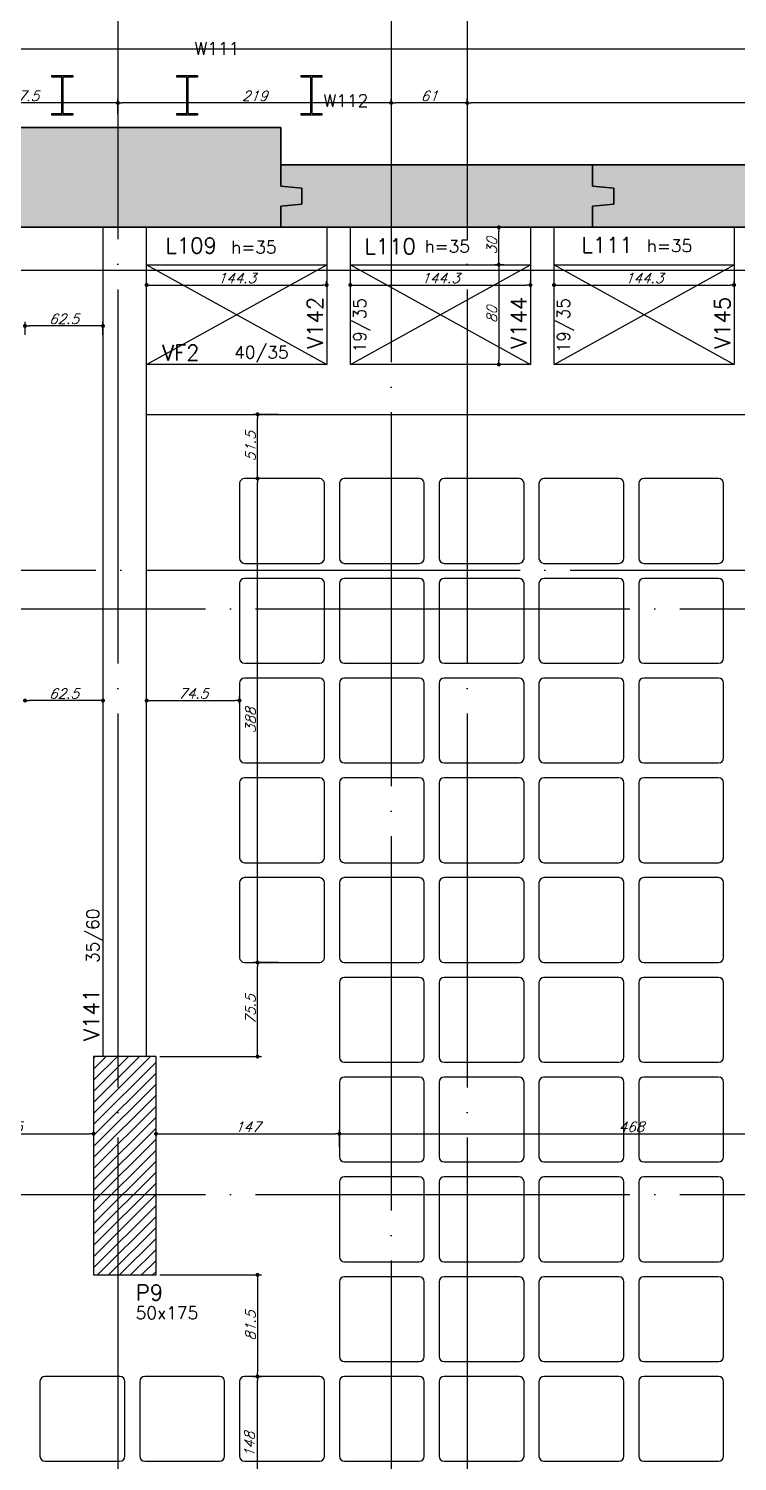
# Model space of a CAD drawing. Extents: x -4172 to 5482, y -2094 to 2406.
# Drawn here: x 1214 to 1782, y 660 to 1809 of the extents above; entities that cross this region are included whole.
import ezdxf
from ezdxf.enums import TextEntityAlignment as Align

# ---------------------------------------------------------------- set-up
doc = ezdxf.new("R2010")
doc.units = 0
doc.header["$LTSCALE"] = 50
doc.header["$MEASUREMENT"] = 0
doc.linetypes.add('EIXO', pattern=[6.8, 6, -0.4, 0, -0.4])
doc.layers.get('0').update_dxf_attribs({"linetype": 'CONTINUOUS'})
doc.layers.get('DEFPOINTS').update_dxf_attribs({"linetype": 'CONTINUOUS'})
for name, color, linetype in [('251', 5, 'CONTINUOUS'), ('F-COTAS', 106, 'CONTINUOUS'), ('F-CUBETA', 1, 'CONTINUOUS'), ('F-EIXO', 12, 'EIXO'), ('F-LAJES', 3, 'CONTINUOUS'), ('F-LAJES-DIM', 2, 'CONTINUOUS'), ('F-LAJES-NOME', 4, 'CONTINUOUS'), ('F-PERFIL - W310x52', 4, 'CONTINUOUS'), ('F-PILARES-DIM', 172, 'CONTINUOUS'), ('F-PILARES-HACH', 174, 'CONTINUOUS'), ('F-PILARES-NOME', 170, 'CONTINUOUS'), ('F-PILARES-S', 170, 'CONTINUOUS'), ('F-SOLIDO-EST', 252, 'CONTINUOUS'), ('F-TEXTO', 6, 'CONTINUOUS'), ('F-VIGAS', 3, 'CONTINUOUS'), ('F-VIGAS-DIM', 2, 'CONTINUOUS'), ('F-VIGAS-NOME', 4, 'CONTINUOUS'), ('F-VÃO', 1, 'CONTINUOUS')]:
    doc.layers.add(name, color=color, linetype=linetype)
doc.styles.add('CP-TEXT-INCL', font='romans.shx', dxfattribs={"oblique": 20})
doc.styles.add('MCP', font='romans.shx')
doc.styles.add('ROMANS', font='romans.shx')
doc.styles.get("Standard").update_dxf_attribs({"font": 'ROMANS.SHX'})
doc.dimstyles.new('CP-COTAS-50', dxfattribs={"dimscale": 0.64, "dimtxt": 12.5, "dimasz": 5, "dimexe": 5, "dimexo": 5, "dimgap": 2.5, "dimtad": 1, "dimdec": 1, "dimdsep": 46, "dimtxsty": 'CP-TEXT-INCL', "dimblk1": 'DOT', "dimblk2": 'DOT', "dimsah": 1, "dimcen": 9, "dimclrd": 256, "dimclre": 256, "dimclrt": 256, "dimadec": 0, "dimazin": 0, "dimtfac": 1, "dimtdec": 1, "dimtmove": 2, "dimatfit": 3, "dimldrblk": 'DOT', "dimfxl": 0, "dimtolj": 1, "dimarcsym": 0})

# ---------------------------------------------------------------- blocks, each defined once
blk = doc.blocks.new('_VAONER063650636500869008690')
at = {"layer": '251', "color": 1}
for p, q in [((-34, 30), (-34, -30)), ((30, 34), (-30, 34)), ((34, -30), (34, 30)), ((-30, -34), (30, -34))]:
    blk.add_line(p, q, dxfattribs=at)
for centre, start, end in [((-30, 30), 90, 180), ((30, 30), 0, 90), ((-30, -30), 180, 270), ((30, -30), 270, 0)]:
    blk.add_arc(centre, 4, start, end, dxfattribs=at)
blk = doc.blocks.new('*U7')
at = {"layer": 'F-EIXO'}
blk.add_line((0, 0), (0, -3126.4), dxfattribs=at)
at = {"layer": 'F-TEXTO', "style": 'ROMANS'}
blk.add_attdef('EIXO', text='', height=17.5, rotation=360, dxfattribs=at).set_placement((0, 28.2), align=Align.MIDDLE_CENTER)
blk = doc.blocks.new('*U4')
at = {"layer": 'F-EIXO'}
blk.add_line((0, 0), (7197, 0), dxfattribs=at)
at = {"layer": 'F-TEXTO', "style": 'ROMANS'}
blk.add_attdef('EIXO', text='', height=17.5, dxfattribs=at).set_placement((-28.2072, 0), align=Align.MIDDLE_CENTER)
blk = doc.blocks.new('*U5')
at = {"layer": 'F-EIXO'}
blk.add_line((0, 0), (7285, 0), dxfattribs=at)
at = {"layer": 'F-TEXTO', "style": 'ROMANS'}
blk.add_attdef('EIXO', text='', height=17.5, dxfattribs=at).set_placement((-28.2072, 0), align=Align.MIDDLE_CENTER)
blk = doc.blocks.new('*U42')
at = {"layer": 'F-EIXO'}
blk.add_line((0, 0), (0, -3027.9), dxfattribs=at)
at = {"layer": 'F-TEXTO', "style": 'ROMANS'}
blk.add_attdef('EIXO', text='', height=17.5, rotation=360, dxfattribs=at).set_placement((0, 28.2), align=Align.MIDDLE_CENTER)
blk = doc.blocks.new('*U41')
at = {"layer": 'F-EIXO'}
blk.add_line((0, 0), (0, -3126.4), dxfattribs=at)
at = {"layer": 'F-TEXTO', "style": 'ROMANS'}
blk.add_attdef('EIXO', text='', height=17.5, rotation=360, dxfattribs=at).set_placement((0, 28.2), align=Align.MIDDLE_CENTER)
blk = doc.blocks.new('_DOT')
at = {"color": 0, "linetype": 'ByBlock'}
blk.add_line((-0.5, 0), (-1, 0), dxfattribs=at)
at = {"color": 0, "linetype": 'ByBlock', "const_width": 0.5}
blk.add_lwpolyline([(-0.25, 0, 1), (0.25, 0, 1)], format="xyb", close=True, dxfattribs=at)
blk = doc.blocks.new('*D82')
at = {"layer": 'DEFPOINTS', "color": 0, "linetype": 'Continuous', "transparency": 16777216}
for p in [(3249.5, 1792.6), (3249.5, 1664.5), (-3540, 1430.2)]:
    blk.add_point(p, dxfattribs=at)
at = {"layer": 'F-COTAS', "linetype": 'Continuous', "lineweight": -2, "transparency": 16777216}
for p, q in [((-3540, 1433.4), (-3540, 1795.8)), ((-3536.8, 1792.6), (3246.3, 1792.6)), ((3249.5, 1667.7), (3249.5, 1795.8))]:
    blk.add_line(p, q, dxfattribs=at)
at = {"layer": 'F-COTAS', "linetype": 'Continuous', "lineweight": -2, "transparency": 16777216, "xscale": 3.2, "yscale": 3.2, "zscale": 3.2, "rotation": 180}
blk.add_blockref('_DOT', (-3540, 1792.6), dxfattribs=at)
at = {"layer": 'F-COTAS', "linetype": 'Continuous', "lineweight": -2, "transparency": 16777216, "xscale": 3.2, "yscale": 3.2, "zscale": 3.2}
blk.add_blockref('_DOT', (3249.5, 1792.6), dxfattribs=at)
at = {"layer": 'F-COTAS', "linetype": 'Continuous', "transparency": 16777216, "insert": (-145.2, 1798.2), "char_height": 8, "attachment_point": 5, "style": 'CP-TEXT-INCL'}
blk.add_mtext('\\A1;6789.5', dxfattribs=at)
blk = doc.blocks.new('*D87')
at = {"layer": 'DEFPOINTS', "color": 0, "linetype": 'Continuous', "transparency": 16777216}
for p in [(1565.5, 1749.2), (1565.5, 1747.5), (2057.5, 1738.3)]:
    blk.add_point(p, dxfattribs=at)
at = {"layer": 'F-COTAS', "linetype": 'Continuous', "lineweight": -2, "transparency": 16777216}
for p, q in [((1565.5, 1750.7), (1565.5, 1752.4)), ((2054.3, 1749.2), (1568.7, 1749.2)), ((2057.5, 1741.5), (2057.5, 1752.4))]:
    blk.add_line(p, q, dxfattribs=at)
at = {"layer": 'F-COTAS', "linetype": 'Continuous', "lineweight": -2, "transparency": 16777216, "xscale": 3.2, "yscale": 3.2, "zscale": 3.2, "rotation": 180}
blk.add_blockref('_DOT', (1565.5, 1749.2), dxfattribs=at)
at = {"layer": 'F-COTAS', "linetype": 'Continuous', "lineweight": -2, "transparency": 16777216, "xscale": 3.2, "yscale": 3.2, "zscale": 3.2}
blk.add_blockref('_DOT', (2057.5, 1749.2), dxfattribs=at)
at = {"layer": 'F-COTAS', "linetype": 'Continuous', "transparency": 16777216, "insert": (1811.5, 1754.8), "char_height": 8, "attachment_point": 5, "style": 'CP-TEXT-INCL'}
blk.add_mtext('\\A1;492', dxfattribs=at)
blk = doc.blocks.new('*D88')
at = {"layer": 'DEFPOINTS', "color": 0, "linetype": 'Continuous', "transparency": 16777216}
for p in [(1504.5, 1749.2), (1504.5, 1747.5), (1565.5, 1747.5)]:
    blk.add_point(p, dxfattribs=at)
at = {"layer": 'F-COTAS', "linetype": 'Continuous', "lineweight": -2, "transparency": 16777216}
for p, q in [((1504.5, 1750.7), (1504.5, 1752.4)), ((1562.3, 1749.2), (1507.7, 1749.2)), ((1565.5, 1750.7), (1565.5, 1752.4))]:
    blk.add_line(p, q, dxfattribs=at)
at = {"layer": 'F-COTAS', "linetype": 'Continuous', "lineweight": -2, "transparency": 16777216, "xscale": 3.2, "yscale": 3.2, "zscale": 3.2, "rotation": 180}
blk.add_blockref('_DOT', (1504.5, 1749.2), dxfattribs=at)
at = {"layer": 'F-COTAS', "linetype": 'Continuous', "lineweight": -2, "transparency": 16777216, "xscale": 3.2, "yscale": 3.2, "zscale": 3.2}
blk.add_blockref('_DOT', (1565.5, 1749.2), dxfattribs=at)
at = {"layer": 'F-COTAS', "linetype": 'Continuous', "transparency": 16777216, "insert": (1535, 1754.8), "char_height": 8, "attachment_point": 5, "style": 'CP-TEXT-INCL'}
blk.add_mtext('\\A1;61', dxfattribs=at)
blk = doc.blocks.new('*D89')
at = {"layer": 'DEFPOINTS', "color": 0, "linetype": 'Continuous', "transparency": 16777216}
for p in [(1285.5, 1749.2), (1504.5, 1747.5), (1285.5, 1737.2)]:
    blk.add_point(p, dxfattribs=at)
at = {"layer": 'F-COTAS', "linetype": 'Continuous', "lineweight": -2, "transparency": 16777216}
for p, q in [((1285.5, 1740.4), (1285.5, 1752.4)), ((1501.3, 1749.2), (1288.7, 1749.2)), ((1504.5, 1750.7), (1504.5, 1752.4))]:
    blk.add_line(p, q, dxfattribs=at)
at = {"layer": 'F-COTAS', "linetype": 'Continuous', "lineweight": -2, "transparency": 16777216, "xscale": 3.2, "yscale": 3.2, "zscale": 3.2, "rotation": 180}
blk.add_blockref('_DOT', (1285.5, 1749.2), dxfattribs=at)
at = {"layer": 'F-COTAS', "linetype": 'Continuous', "lineweight": -2, "transparency": 16777216, "xscale": 3.2, "yscale": 3.2, "zscale": 3.2}
blk.add_blockref('_DOT', (1504.5, 1749.2), dxfattribs=at)
at = {"layer": 'F-COTAS', "linetype": 'Continuous', "transparency": 16777216, "insert": (1395, 1754.8), "char_height": 8, "attachment_point": 5, "style": 'CP-TEXT-INCL'}
blk.add_mtext('\\A1;219', dxfattribs=at)
blk = doc.blocks.new('*D90')
at = {"layer": 'DEFPOINTS', "color": 0, "linetype": 'Continuous', "transparency": 16777216}
for p in [(1128, 1749.2), (1128, 1737.2), (1285.5, 1737.2)]:
    blk.add_point(p, dxfattribs=at)
at = {"layer": 'F-COTAS', "linetype": 'Continuous', "lineweight": -2, "transparency": 16777216}
for p, q in [((1128, 1740.4), (1128, 1752.4)), ((1282.3, 1749.2), (1131.2, 1749.2)), ((1285.5, 1740.4), (1285.5, 1752.4))]:
    blk.add_line(p, q, dxfattribs=at)
at = {"layer": 'F-COTAS', "linetype": 'Continuous', "lineweight": -2, "transparency": 16777216, "xscale": 3.2, "yscale": 3.2, "zscale": 3.2, "rotation": 180}
blk.add_blockref('_DOT', (1128, 1749.2), dxfattribs=at)
at = {"layer": 'F-COTAS', "linetype": 'Continuous', "lineweight": -2, "transparency": 16777216, "xscale": 3.2, "yscale": 3.2, "zscale": 3.2}
blk.add_blockref('_DOT', (1285.5, 1749.2), dxfattribs=at)
at = {"layer": 'F-COTAS', "linetype": 'Continuous', "transparency": 16777216, "insert": (1206.8, 1754.8), "char_height": 8, "attachment_point": 5, "style": 'CP-TEXT-INCL'}
blk.add_mtext('\\A1;157.5', dxfattribs=at)
blk = doc.blocks.new('*D247')
at = {"layer": 'DEFPOINTS', "color": 0, "linetype": 'Continuous', "transparency": 16777216}
for p in [(1397.4, 728), (1417, 728), (1426.3, 580)]:
    blk.add_point(p, dxfattribs=at)
at = {"layer": 'F-COTAS', "linetype": 'Continuous', "lineweight": -2, "transparency": 16777216}
for p, q in [((1413.8, 728), (1394.2, 728)), ((1397.4, 583.2), (1397.4, 724.8)), ((1423.1, 580), (1394.2, 580))]:
    blk.add_line(p, q, dxfattribs=at)
at = {"layer": 'F-COTAS', "linetype": 'Continuous', "lineweight": -2, "transparency": 16777216, "xscale": 3.2, "yscale": 3.2, "zscale": 3.2}
for p, rotation in [((1397.4, 728), 90), ((1397.4, 580), 270)]:
    blk.add_blockref('_DOT', p, dxfattribs=dict(at, rotation=rotation))
at = {"layer": 'F-COTAS', "linetype": 'Continuous', "transparency": 16777216, "insert": (1391, 673.3), "char_height": 8, "attachment_point": 5, "rotation": 90, "style": 'CP-TEXT-INCL'}
blk.add_mtext('\\A1;148', dxfattribs=at)
blk = doc.blocks.new('*D248')
at = {"layer": 'DEFPOINTS', "color": 0, "linetype": 'Continuous', "transparency": 16777216}
for p in [(1316, 809.5), (1390.7, 728), (1397.4, 728)]:
    blk.add_point(p, dxfattribs=at)
at = {"layer": 'F-COTAS', "linetype": 'Continuous', "lineweight": -2, "transparency": 16777216}
for p, q in [((1319.2, 809.5), (1400.6, 809.5)), ((1397.4, 806.3), (1397.4, 731.2)), ((1393.9, 728), (1400.6, 728))]:
    blk.add_line(p, q, dxfattribs=at)
at = {"layer": 'F-COTAS', "linetype": 'Continuous', "lineweight": -2, "transparency": 16777216, "xscale": 3.2, "yscale": 3.2, "zscale": 3.2}
for p, rotation in [((1397.4, 809.5), 90), ((1397.4, 728), 270)]:
    blk.add_blockref('_DOT', p, dxfattribs=dict(at, rotation=rotation))
at = {"layer": 'F-COTAS', "linetype": 'Continuous', "transparency": 16777216, "insert": (1391.8, 768.7), "char_height": 8, "attachment_point": 5, "rotation": 90, "style": 'CP-TEXT-INCL'}
blk.add_mtext('\\A1;81.5', dxfattribs=at)
blk = doc.blocks.new('*D249')
at = {"layer": 'DEFPOINTS', "color": 0, "linetype": 'Continuous', "transparency": 16777216}
for p in [(1393, 1060), (1397.4, 1060), (1316, 984.5)]:
    blk.add_point(p, dxfattribs=at)
at = {"layer": 'F-COTAS', "linetype": 'Continuous', "lineweight": -2, "transparency": 16777216}
for p, q in [((1396.2, 1060), (1400.6, 1060)), ((1397.4, 987.7), (1397.4, 1056.8)), ((1319.2, 984.5), (1400.6, 984.5))]:
    blk.add_line(p, q, dxfattribs=at)
at = {"layer": 'F-COTAS', "linetype": 'Continuous', "lineweight": -2, "transparency": 16777216, "xscale": 3.2, "yscale": 3.2, "zscale": 3.2}
for p, rotation in [((1397.4, 1060), 90), ((1397.4, 984.5), 270)]:
    blk.add_blockref('_DOT', p, dxfattribs=dict(at, rotation=rotation))
at = {"layer": 'F-COTAS', "linetype": 'Continuous', "transparency": 16777216, "insert": (1391.8, 1022.2), "char_height": 8, "attachment_point": 5, "rotation": 90, "style": 'CP-TEXT-INCL'}
blk.add_mtext('\\A1;75.5', dxfattribs=at)
blk = doc.blocks.new('*D250')
at = {"layer": 'DEFPOINTS', "color": 0, "linetype": 'Continuous', "transparency": 16777216}
for p in [(1397.4, 1448), (1417, 1448), (1417, 1060)]:
    blk.add_point(p, dxfattribs=at)
at = {"layer": 'F-COTAS', "linetype": 'Continuous', "lineweight": -2, "transparency": 16777216}
for p, q in [((1413.8, 1448), (1394.2, 1448)), ((1397.4, 1063.2), (1397.4, 1444.8)), ((1413.8, 1060), (1394.2, 1060))]:
    blk.add_line(p, q, dxfattribs=at)
at = {"layer": 'F-COTAS', "linetype": 'Continuous', "lineweight": -2, "transparency": 16777216, "xscale": 3.2, "yscale": 3.2, "zscale": 3.2}
for p, rotation in [((1397.4, 1448), 90), ((1397.4, 1060), 270)]:
    blk.add_blockref('_DOT', p, dxfattribs=dict(at, rotation=rotation))
at = {"layer": 'F-COTAS', "linetype": 'Continuous', "transparency": 16777216, "insert": (1391.8, 1254), "char_height": 8, "attachment_point": 5, "rotation": 90, "style": 'CP-TEXT-INCL'}
blk.add_mtext('\\A1;388', dxfattribs=at)
blk = doc.blocks.new('*D251')
at = {"layer": 'DEFPOINTS', "color": 0, "linetype": 'Continuous', "transparency": 16777216}
for p in [(1397.4, 1499.5), (1417, 1499.5), (1417, 1448)]:
    blk.add_point(p, dxfattribs=at)
at = {"layer": 'F-COTAS', "linetype": 'Continuous', "lineweight": -2, "transparency": 16777216}
for p, q in [((1413.8, 1499.5), (1394.2, 1499.5)), ((1397.4, 1451.2), (1397.4, 1496.3)), ((1413.8, 1448), (1394.2, 1448))]:
    blk.add_line(p, q, dxfattribs=at)
at = {"layer": 'F-COTAS', "linetype": 'Continuous', "lineweight": -2, "transparency": 16777216, "xscale": 3.2, "yscale": 3.2, "zscale": 3.2}
for p, rotation in [((1397.4, 1499.5), 90), ((1397.4, 1448), 270)]:
    blk.add_blockref('_DOT', p, dxfattribs=dict(at, rotation=rotation))
at = {"layer": 'F-COTAS', "linetype": 'Continuous', "transparency": 16777216, "insert": (1391.8, 1473.8), "char_height": 8, "attachment_point": 5, "rotation": 90, "style": 'CP-TEXT-INCL'}
blk.add_mtext('\\A1;51.5', dxfattribs=at)
blk = doc.blocks.new('*D252')
at = {"layer": 'DEFPOINTS', "color": 0, "linetype": 'Continuous', "transparency": 16777216}
for p in [(1131, 923.2), (1266, 923.2), (1266, 922.6)]:
    blk.add_point(p, dxfattribs=at)
at = {"layer": 'F-COTAS', "linetype": 'Continuous', "lineweight": -2, "transparency": 16777216}
for p, q in [((1131, 920), (1131, 919.4)), ((1134.2, 922.6), (1262.8, 922.6)), ((1266, 920), (1266, 919.4))]:
    blk.add_line(p, q, dxfattribs=at)
at = {"layer": 'F-COTAS', "linetype": 'Continuous', "lineweight": -2, "transparency": 16777216, "xscale": 3.2, "yscale": 3.2, "zscale": 3.2, "rotation": 180}
blk.add_blockref('_DOT', (1131, 922.6), dxfattribs=at)
at = {"layer": 'F-COTAS', "linetype": 'Continuous', "lineweight": -2, "transparency": 16777216, "xscale": 3.2, "yscale": 3.2, "zscale": 3.2}
blk.add_blockref('_DOT', (1266, 922.6), dxfattribs=at)
at = {"layer": 'F-COTAS', "linetype": 'Continuous', "transparency": 16777216, "insert": (1198.5, 928.2), "char_height": 8, "attachment_point": 5, "style": 'CP-TEXT-INCL'}
blk.add_mtext('\\A1;135', dxfattribs=at)
blk = doc.blocks.new('*D253')
at = {"layer": 'DEFPOINTS', "color": 0, "linetype": 'Continuous', "transparency": 16777216}
for p in [(1316, 922.6), (1463, 922.6), (1463, 922.6)]:
    blk.add_point(p, dxfattribs=at)
at = {"layer": 'F-COTAS', "linetype": 'Continuous', "lineweight": -2, "transparency": 16777216}
blk.add_line((1319.2, 922.6), (1459.8, 922.6), dxfattribs=at)
at = {"layer": 'F-COTAS', "linetype": 'Continuous', "lineweight": -2, "transparency": 16777216, "xscale": 3.2, "yscale": 3.2, "zscale": 3.2, "rotation": 180}
blk.add_blockref('_DOT', (1316, 922.6), dxfattribs=at)
at = {"layer": 'F-COTAS', "linetype": 'Continuous', "lineweight": -2, "transparency": 16777216, "xscale": 3.2, "yscale": 3.2, "zscale": 3.2}
blk.add_blockref('_DOT', (1463, 922.6), dxfattribs=at)
at = {"layer": 'F-COTAS', "linetype": 'Continuous', "transparency": 16777216, "insert": (1389.5, 928.2), "char_height": 8, "attachment_point": 5, "style": 'CP-TEXT-INCL'}
blk.add_mtext('\\A1;147', dxfattribs=at)
blk = doc.blocks.new('*D254')
at = {"layer": 'DEFPOINTS', "color": 0, "linetype": 'Continuous', "transparency": 16777216}
for p in [(1931, 922.6), (1463, 908.7), (1931, 908.7)]:
    blk.add_point(p, dxfattribs=at)
at = {"layer": 'F-COTAS', "linetype": 'Continuous', "lineweight": -2, "transparency": 16777216}
for p, q in [((1463, 911.9), (1463, 925.8)), ((1466.2, 922.6), (1927.8, 922.6)), ((1931, 911.9), (1931, 925.8))]:
    blk.add_line(p, q, dxfattribs=at)
at = {"layer": 'F-COTAS', "linetype": 'Continuous', "lineweight": -2, "transparency": 16777216, "xscale": 3.2, "yscale": 3.2, "zscale": 3.2, "rotation": 180}
blk.add_blockref('_DOT', (1463, 922.6), dxfattribs=at)
at = {"layer": 'F-COTAS', "linetype": 'Continuous', "lineweight": -2, "transparency": 16777216, "xscale": 3.2, "yscale": 3.2, "zscale": 3.2}
blk.add_blockref('_DOT', (1931, 922.6), dxfattribs=at)
at = {"layer": 'F-COTAS', "linetype": 'Continuous', "transparency": 16777216, "insert": (1697, 928.2), "char_height": 8, "attachment_point": 5, "style": 'CP-TEXT-INCL'}
blk.add_mtext('\\A1;468', dxfattribs=at)
blk = doc.blocks.new('*D272')
at = {"layer": 'DEFPOINTS', "color": 0, "linetype": 'Continuous', "transparency": 16777216}
for p in [(1590.8, 1619.5), (1590.8, 1539.5), (1590.8, 1539.5)]:
    blk.add_point(p, dxfattribs=at)
at = {"layer": 'F-COTAS', "linetype": 'Continuous', "lineweight": -2, "transparency": 16777216}
blk.add_line((1590.8, 1616.3), (1590.8, 1542.7), dxfattribs=at)
at = {"layer": 'F-COTAS', "linetype": 'Continuous', "lineweight": -2, "transparency": 16777216, "xscale": 3.2, "yscale": 3.2, "zscale": 3.2}
for p, rotation in [((1590.8, 1619.5), 90), ((1590.8, 1539.5), 270)]:
    blk.add_blockref('_DOT', p, dxfattribs=dict(at, rotation=rotation))
at = {"layer": 'F-COTAS', "linetype": 'Continuous', "transparency": 16777216, "insert": (1585.2, 1579.5), "char_height": 8, "attachment_point": 5, "rotation": 90, "style": 'CP-TEXT-INCL'}
blk.add_mtext('\\A1;80', dxfattribs=at)
blk = doc.blocks.new('*D273')
at = {"layer": 'DEFPOINTS', "color": 0, "linetype": 'Continuous', "transparency": 16777216}
for p in [(1590.8, 1649.5), (1598.1, 1649.5), (1598.1, 1619.5)]:
    blk.add_point(p, dxfattribs=at)
at = {"layer": 'F-COTAS', "linetype": 'Continuous', "lineweight": -2, "transparency": 16777216}
for p, q in [((1594.9, 1649.5), (1587.6, 1649.5)), ((1590.8, 1622.7), (1590.8, 1646.3)), ((1594.9, 1619.5), (1587.6, 1619.5))]:
    blk.add_line(p, q, dxfattribs=at)
at = {"layer": 'F-COTAS', "linetype": 'Continuous', "lineweight": -2, "transparency": 16777216, "xscale": 3.2, "yscale": 3.2, "zscale": 3.2}
for p, rotation in [((1590.8, 1649.5), 90), ((1590.8, 1619.5), 270)]:
    blk.add_blockref('_DOT', p, dxfattribs=dict(at, rotation=rotation))
at = {"layer": 'F-COTAS', "linetype": 'Continuous', "transparency": 16777216, "insert": (1585.2, 1634.5), "char_height": 8, "attachment_point": 5, "rotation": 90, "style": 'CP-TEXT-INCL'}
blk.add_mtext('\\A1;30', dxfattribs=at)
blk = doc.blocks.new('*D283')
at = {"layer": 'DEFPOINTS', "color": 0, "linetype": 'Continuous', "transparency": 16777216}
for p in [(1308.5, 1264.4), (1383, 1270), (1383, 1264.4)]:
    blk.add_point(p, dxfattribs=at)
at = {"layer": 'F-COTAS', "linetype": 'Continuous', "lineweight": -2, "transparency": 16777216}
for p, q in [((1308.5, 1267.6), (1308.5, 1273.2)), ((1311.7, 1270), (1379.8, 1270)), ((1383, 1267.6), (1383, 1273.2))]:
    blk.add_line(p, q, dxfattribs=at)
at = {"layer": 'F-COTAS', "linetype": 'Continuous', "lineweight": -2, "transparency": 16777216, "xscale": 3.2, "yscale": 3.2, "zscale": 3.2, "rotation": 180}
blk.add_blockref('_DOT', (1308.5, 1270), dxfattribs=at)
at = {"layer": 'F-COTAS', "linetype": 'Continuous', "lineweight": -2, "transparency": 16777216, "xscale": 3.2, "yscale": 3.2, "zscale": 3.2}
blk.add_blockref('_DOT', (1383, 1270), dxfattribs=at)
at = {"layer": 'F-COTAS', "linetype": 'Continuous', "transparency": 16777216, "insert": (1345.8, 1275.6), "char_height": 8, "attachment_point": 5, "style": 'CP-TEXT-INCL'}
blk.add_mtext('\\A1;74.5', dxfattribs=at)
blk = doc.blocks.new('*D284')
at = {"layer": 'DEFPOINTS', "color": 0, "linetype": 'Continuous', "transparency": 16777216}
for p in [(1211, 1270), (1211, 1270), (1273.5, 1270)]:
    blk.add_point(p, dxfattribs=at)
at = {"layer": 'F-COTAS', "linetype": 'Continuous', "lineweight": -2, "transparency": 16777216}
blk.add_line((1270.3, 1270), (1214.2, 1270), dxfattribs=at)
at = {"layer": 'F-COTAS', "linetype": 'Continuous', "lineweight": -2, "transparency": 16777216, "xscale": 3.2, "yscale": 3.2, "zscale": 3.2, "rotation": 180}
blk.add_blockref('_DOT', (1211, 1270), dxfattribs=at)
at = {"layer": 'F-COTAS', "linetype": 'Continuous', "lineweight": -2, "transparency": 16777216, "xscale": 3.2, "yscale": 3.2, "zscale": 3.2}
blk.add_blockref('_DOT', (1273.5, 1270), dxfattribs=at)
at = {"layer": 'F-COTAS', "linetype": 'Continuous', "transparency": 16777216, "insert": (1242.2, 1275.6), "char_height": 8, "attachment_point": 5, "style": 'CP-TEXT-INCL'}
blk.add_mtext('\\A1;62.5', dxfattribs=at)
blk = doc.blocks.new('*D285')
at = {"layer": 'DEFPOINTS', "color": 0, "linetype": 'Continuous', "transparency": 16777216}
for p in [(1452.8, 1603.2), (1452.8, 1599.2), (1308.5, 1594.5)]:
    blk.add_point(p, dxfattribs=at)
at = {"layer": 'F-COTAS', "linetype": 'Continuous', "lineweight": -2, "transparency": 16777216}
for p, q in [((1308.5, 1597.7), (1308.5, 1606.4)), ((1311.7, 1603.2), (1449.6, 1603.2)), ((1452.8, 1602.4), (1452.8, 1606.4))]:
    blk.add_line(p, q, dxfattribs=at)
at = {"layer": 'F-COTAS', "linetype": 'Continuous', "lineweight": -2, "transparency": 16777216, "xscale": 3.2, "yscale": 3.2, "zscale": 3.2, "rotation": 180}
blk.add_blockref('_DOT', (1308.5, 1603.2), dxfattribs=at)
at = {"layer": 'F-COTAS', "linetype": 'Continuous', "lineweight": -2, "transparency": 16777216, "xscale": 3.2, "yscale": 3.2, "zscale": 3.2}
blk.add_blockref('_DOT', (1452.8, 1603.2), dxfattribs=at)
at = {"layer": 'F-COTAS', "linetype": 'Continuous', "transparency": 16777216, "insert": (1380.7, 1608.8), "char_height": 8, "attachment_point": 5, "style": 'CP-TEXT-INCL'}
blk.add_mtext('\\A1;144.3', dxfattribs=at)
blk = doc.blocks.new('*D286')
at = {"layer": 'DEFPOINTS', "color": 0, "linetype": 'Continuous', "transparency": 16777216}
for p in [(1616.2, 1603.2), (1616.2, 1599.2), (1471.8, 1594.5)]:
    blk.add_point(p, dxfattribs=at)
at = {"layer": 'F-COTAS', "linetype": 'Continuous', "lineweight": -2, "transparency": 16777216}
for p, q in [((1471.8, 1597.7), (1471.8, 1606.4)), ((1475, 1603.2), (1613, 1603.2)), ((1616.2, 1602.4), (1616.2, 1606.4))]:
    blk.add_line(p, q, dxfattribs=at)
at = {"layer": 'F-COTAS', "linetype": 'Continuous', "lineweight": -2, "transparency": 16777216, "xscale": 3.2, "yscale": 3.2, "zscale": 3.2, "rotation": 180}
blk.add_blockref('_DOT', (1471.8, 1603.2), dxfattribs=at)
at = {"layer": 'F-COTAS', "linetype": 'Continuous', "lineweight": -2, "transparency": 16777216, "xscale": 3.2, "yscale": 3.2, "zscale": 3.2}
blk.add_blockref('_DOT', (1616.2, 1603.2), dxfattribs=at)
at = {"layer": 'F-COTAS', "linetype": 'Continuous', "transparency": 16777216, "insert": (1544, 1608.8), "char_height": 8, "attachment_point": 5, "style": 'CP-TEXT-INCL'}
blk.add_mtext('\\A1;144.3', dxfattribs=at)
blk = doc.blocks.new('*D287')
at = {"layer": 'DEFPOINTS', "color": 0, "linetype": 'Continuous', "transparency": 16777216}
for p in [(1779.4, 1603.2), (1779.4, 1599.2), (1635.1, 1594.5)]:
    blk.add_point(p, dxfattribs=at)
at = {"layer": 'F-COTAS', "linetype": 'Continuous', "lineweight": -2, "transparency": 16777216}
for p, q in [((1635.1, 1597.7), (1635.1, 1606.4)), ((1638.3, 1603.2), (1776.2, 1603.2)), ((1779.4, 1602.4), (1779.4, 1606.4))]:
    blk.add_line(p, q, dxfattribs=at)
at = {"layer": 'F-COTAS', "linetype": 'Continuous', "lineweight": -2, "transparency": 16777216, "xscale": 3.2, "yscale": 3.2, "zscale": 3.2, "rotation": 180}
blk.add_blockref('_DOT', (1635.1, 1603.2), dxfattribs=at)
at = {"layer": 'F-COTAS', "linetype": 'Continuous', "lineweight": -2, "transparency": 16777216, "xscale": 3.2, "yscale": 3.2, "zscale": 3.2}
blk.add_blockref('_DOT', (1779.4, 1603.2), dxfattribs=at)
at = {"layer": 'F-COTAS', "linetype": 'Continuous', "transparency": 16777216, "insert": (1707.2, 1608.8), "char_height": 8, "attachment_point": 5, "style": 'CP-TEXT-INCL'}
blk.add_mtext('\\A1;144.3', dxfattribs=at)
blk = doc.blocks.new('*D462')
at = {"layer": 'DEFPOINTS', "color": 0, "linetype": 'Continuous', "transparency": 16777216}
for p in [(1211, 1570.4), (1211, 1560), (1273.5, 1560)]:
    blk.add_point(p, dxfattribs=at)
at = {"layer": 'F-COTAS', "linetype": 'Continuous', "lineweight": -2, "transparency": 16777216}
for p, q in [((1211, 1563.2), (1211, 1573.6)), ((1270.3, 1570.4), (1214.2, 1570.4)), ((1273.5, 1563.2), (1273.5, 1573.6))]:
    blk.add_line(p, q, dxfattribs=at)
at = {"layer": 'F-COTAS', "linetype": 'Continuous', "lineweight": -2, "transparency": 16777216, "xscale": 3.2, "yscale": 3.2, "zscale": 3.2, "rotation": 180}
blk.add_blockref('_DOT', (1211, 1570.4), dxfattribs=at)
at = {"layer": 'F-COTAS', "linetype": 'Continuous', "lineweight": -2, "transparency": 16777216, "xscale": 3.2, "yscale": 3.2, "zscale": 3.2}
blk.add_blockref('_DOT', (1273.5, 1570.4), dxfattribs=at)
at = {"layer": 'F-COTAS', "linetype": 'Continuous', "transparency": 16777216, "insert": (1242.2, 1576), "char_height": 8, "attachment_point": 5, "style": 'CP-TEXT-INCL'}
blk.add_mtext('\\A1;62.5', dxfattribs=at)
blk = doc.blocks.new('A$C44D756D9')
at = {"layer": 'F-PERFIL - W310x52'}
for points in [[(4574.3, 250), (4557.6, 250), (4557.6, 251.3), (4565.6, 251.3), (4565.6, 280.5), (4557.6, 280.5), (4557.6, 281.8), (4574.3, 281.8), (4574.3, 280.5), (4566.4, 280.5), (4566.4, 251.3), (4574.3, 251.3)], [(4674.3, 250), (4657.6, 250), (4657.6, 251.3), (4665.6, 251.3), (4665.6, 280.5), (4657.6, 280.5), (4657.6, 281.8), (4674.3, 281.8), (4674.3, 280.5), (4666.4, 280.5), (4666.4, 251.3), (4674.3, 251.3)], [(4757.3, 281.8), (4774, 281.8), (4774, 280.5), (4766, 280.5), (4766, 251.3), (4774, 251.3), (4774, 250), (4757.3, 250), (4757.3, 251.3), (4765.2, 251.3), (4765.2, 280.5), (4757.3, 280.5)]]:
    blk.add_lwpolyline(points, close=True, dxfattribs=at)
at = {"layer": 'F-PILARES-NOME'}
for s, p in [('W111', (4671.8, 298.4)), ('W112', (4775.2, 256.6))]:
    blk.add_text(s, height=10, dxfattribs=at).set_placement(p)

msp = doc.modelspace()

# ---------------------------------------------------------------- hatches: boundary and pattern name
at = {"layer": 'F-PILARES-HACH', "linetype": 'Continuous'}
h = msp.add_hatch(dxfattribs=at)
h.set_pattern_fill('ANSI31', color=256, scale=50, style=0)
h.paths.add_polyline_path([(1266, 809.5), (1316, 809.5), (1316, 984.5), (1266, 984.5)], flags=16)
at = {"layer": 'F-SOLIDO-EST'}
h = msp.add_hatch(color=256, dxfattribs=at)
h.dxf.hatch_style = 1
h.paths.add_polyline_path([(1416, 1666.5), (1433, 1668), (1433, 1681), (1416, 1682.5), (1416, 1699.5), (1416, 1729.5), (1166, 1729.5), (1166, 1682.5), (1149, 1681), (1149, 1668), (1166, 1666.5), (1166, 1649.5), (1416, 1649.5)])
h = msp.add_hatch(color=256, dxfattribs=at)
h.dxf.hatch_style = 1
h.paths.add_polyline_path([(1666, 1666.5), (1683, 1668), (1683, 1681), (1666, 1682.5), (1666, 1699.5), (1416, 1699.5), (1416, 1682.5), (1433, 1681), (1433, 1668), (1416, 1666.5), (1416, 1649.5), (1666, 1649.5)])
h = msp.add_hatch(color=256, dxfattribs=at)
h.dxf.hatch_style = 1
h.paths.add_polyline_path([(1917, 1681), (1934, 1682.5), (1934, 1699.5), (1666, 1699.5), (1666, 1682.5), (1683, 1681), (1683, 1668), (1666, 1666.5), (1666, 1649.5), (1934, 1649.5), (1934, 1666.5), (1917, 1668)])

# ---------------------------------------------------------------- linework, layer by layer
at = {"layer": 'F-EIXO'}
msp.add_line((-3621.135, 1615), (3550.572, 1615), dxfattribs=at)
at = {"layer": 'F-LAJES'}
for p, q in [((1308.5, 1619.5), (1452.832, 1619.5)), ((1471.832, 1619.5), (1616.163, 1619.5)), ((1635.163, 1619.5), (1779.39, 1619.5))]:
    msp.add_line(p, q, dxfattribs=at)
at = {"layer": 'F-PILARES-S', "linetype": 'Continuous'}
msp.add_lwpolyline([(1266, 809.5), (1316, 809.5), (1316, 984.5), (1266, 984.5), (1266, 809.5)], dxfattribs=at)
at = {"layer": 'F-VIGAS'}
for p, q in [((1416, 1729.5), (1166, 1729.5)), ((1166, 1729.5), (1416, 1729.5)), ((1416, 1682.5), (1416, 1729.5)), ((1416, 1729.5), (1416, 1682.5)), ((1666, 1699.5), (1416, 1699.5)), ((1416, 1699.5), (1416, 1682.5)), ((1416, 1682.5), (1416, 1699.5)), ((1416, 1699.5), (1666, 1699.5)), ((1666, 1682.5), (1666, 1699.5)), ((1666, 1699.5), (1666, 1682.5)), ((1934, 1699.5), (1666, 1699.5)), ((1666, 1699.5), (1666, 1682.5)), ((1666, 1682.5), (1666, 1699.5)), ((1666, 1699.5), (1934, 1699.5)), ((1433, 1681), (1416, 1682.5)), ((1416, 1682.5), (1433, 1681)), ((1416, 1682.5), (1433, 1681)), ((1433, 1681), (1416, 1682.5)), ((1433, 1668), (1433, 1681)), ((1433, 1681), (1433, 1668)), ((1433, 1681), (1433, 1668)), ((1433, 1668), (1433, 1681)), ((1683, 1681), (1666, 1682.5)), ((1666, 1682.5), (1683, 1681)), ((1666, 1682.5), (1683, 1681)), ((1683, 1681), (1666, 1682.5)), ((1683, 1668), (1683, 1681)), ((1683, 1681), (1683, 1668)), ((1683, 1681), (1683, 1668)), ((1683, 1668), (1683, 1681)), ((1416, 1666.5), (1433, 1668)), ((1433, 1668), (1416, 1666.5)), ((1433, 1668), (1416, 1666.5)), ((1416, 1666.5), (1433, 1668)), ((1416, 1649.5), (1416, 1666.5)), ((1416, 1666.5), (1416, 1649.5)), ((1416, 1666.5), (1416, 1649.5)), ((1416, 1649.5), (1416, 1666.5)), ((1666, 1666.5), (1683, 1668)), ((1683, 1668), (1666, 1666.5)), ((1683, 1668), (1666, 1666.5)), ((1666, 1666.5), (1683, 1668)), ((1666, 1649.5), (1666, 1666.5)), ((1666, 1666.5), (1666, 1649.5)), ((1666, 1666.5), (1666, 1649.5)), ((1666, 1649.5), (1666, 1666.5)), ((1166, 1649.5), (1416, 1649.5)), ((1416, 1649.5), (1166, 1649.5)), ((1416, 1649.5), (1666, 1649.5)), ((1666, 1649.5), (1416, 1649.5)), ((1666, 1649.5), (1934, 1649.5)), ((1934, 1649.5), (1666, 1649.5))]:
    msp.add_line(p, q, dxfattribs=at)
for points in [[(1273.5, 1649.5), (1273.5, 1519.5)], [(1308.5, 1539.5), (1308.5, 1649.5)], [(1452.832, 1649.5), (1452.832, 1539.5)], [(1471.832, 1539.5), (1471.832, 1649.5)], [(1616.163, 1649.5), (1616.163, 1539.5)], [(1635.163, 1539.5), (1635.163, 1649.5)], [(1779.39, 1649.5), (1779.39, 1539.5)], [(1452.832, 1539.5), (1308.5, 1539.5)], [(1308.5, 1499.5), (1308.5, 1539.5)], [(1616.163, 1539.5), (1471.832, 1539.5)], [(1779.39, 1539.5), (1635.163, 1539.5)], [(1273.5, 1519.5), (1273.5, 984.5)], [(1308.5, 1499.5), (1462.332, 1499.5)], [(1308.5, 984.5), (1308.5, 1499.5)], [(1462.332, 1499.5), (1625.663, 1499.5)], [(1625.663, 1499.5), (1788.89, 1499.5)]]:
    msp.add_lwpolyline(points, dxfattribs=at)
at = {"layer": 'F-VÃO'}
for p, q in [((1308.5, 1539.5), (1452.832, 1619.5)), ((1308.5, 1619.5), (1452.832, 1539.5)), ((1471.832, 1539.5), (1616.163, 1619.5)), ((1471.832, 1619.5), (1616.163, 1539.5)), ((1635.163, 1539.5), (1779.39, 1619.5)), ((1635.163, 1619.5), (1779.39, 1539.5))]:
    msp.add_line(p, q, dxfattribs=at)

# ---------------------------------------------------------------- block references
at = {"layer": 'F-CUBETA'}
for p in [(1417, 1414), (1497, 1414), (1577, 1414), (1657, 1414), (1737, 1414), (1417, 1334), (1497, 1334), (1577, 1334), (1657, 1334), (1737, 1334), (1417, 1254), (1497, 1254), (1577, 1254), (1657, 1254), (1737, 1254), (1417, 1174), (1497, 1174), (1577, 1174), (1657, 1174), (1737, 1174), (1417, 1094), (1497, 1094), (1577, 1094), (1657, 1094), (1737, 1094), (1497, 1014), (1577, 1014), (1657, 1014), (1737, 1014), (1497, 934), (1577, 934), (1657, 934), (1737, 934), (1497, 854), (1577, 854), (1657, 854), (1737, 854), (1497, 774), (1577, 774), (1657, 774), (1737, 774), (1257, 694), (1337, 694), (1417, 694), (1497, 694), (1577, 694), (1657, 694), (1737, 694)]:
    msp.add_blockref('_VAONER063650636500869008690', p, dxfattribs=at)
at = {"layer": 'F-EIXO', "linetype": 'Continuous'}
for name, p in [('*U41', (1285.5, 1939.842)), ('*U7', (1565.5, 1939.842)), ('*U42', (1504.5, 1841.357)), ('*U4', (-3705.761, 1615)), ('*U5', (-3793.715, 1374.5)), ('*U4', (-3705.761, 1343.5)), ('*U4', (-3705.761, 874))]:
    msp.add_blockref(name, p, dxfattribs=at)
at = {"layer": 'F-PERFIL - W310x52'}
msp.add_blockref('A$C44D756D9', (-3325, 1489.5), dxfattribs=at)

# ---------------------------------------------------------------- texts
at = {"layer": 'F-LAJES-DIM', "linetype": 'Continuous', "style": 'MCP'}
for p in [(1376.241, 1628.55), (1531.281, 1629.291), (1709.398, 1629.686)]:
    msp.add_text('h=35', height=10, dxfattribs=at).set_placement(p)
at = {"layer": 'F-LAJES-NOME', "linetype": 'Continuous', "style": 'MCP'}
for s, p in [('L109', (1323.501, 1628.606)), ('L110', (1482.996, 1627.983)), ('L111', (1656.981, 1628.965))]:
    msp.add_text(s, height=12.5, dxfattribs=at).set_placement(p)
at = {"layer": 'F-PILARES-DIM', "linetype": 'Continuous', "style": 'MCP'}
msp.add_text('50x175', height=10, dxfattribs=at).set_placement((1299.717, 774.035))
at = {"layer": 'F-PILARES-NOME', "linetype": 'Continuous', "style": 'MCP'}
msp.add_text('P9', height=12.5, dxfattribs=at).set_placement((1299.717, 789.035))
at = {"layer": 'F-VIGAS-DIM', "linetype": 'Continuous', "style": 'MCP'}
for s, p in [('19/35', (1484.332, 1549.039)), ('19/35', (1647.663, 1549.039)), ('35/60', (1270.375, 1059.5))]:
    msp.add_text(s, height=10, rotation=90, dxfattribs=at).set_placement(p)
msp.add_text('40/35', height=10, dxfattribs=at).set_placement((1378.635, 1544.278))
at = {"layer": 'F-VIGAS-NOME', "linetype": 'Continuous', "style": 'MCP'}
for s, p in [('V142', (1449.707, 1552)), ('V144', (1613.038, 1552)), ('V145', (1776.265, 1552)), ('V141', (1270.375, 997))]:
    msp.add_text(s, height=12.5, rotation=90, dxfattribs=at).set_placement(p)
msp.add_text('VF2', height=12.5, dxfattribs=at).set_placement((1321, 1542.625))

# ---------------------------------------------------------------- dimensions: what is measured, and where the dimension line sits
at = {"layer": 'F-COTAS', "linetype": 'Continuous'}
for base, p1, p2, picture, middle in [((3249.5, 1792.612), (-3540, 1430.201), (3249.5, 1664.5), '*D82', (-145.25, 1798.212)), ((1128, 1749.22), (1285.5, 1737.169), (1128, 1737.169), '*D90', (1206.75, 1754.82)), ((1285.5, 1749.22), (1504.5, 1747.488), (1285.5, 1737.169), '*D89', (1395, 1754.82)), ((1504.5, 1749.22), (1565.5, 1747.488), (1504.5, 1747.488), '*D88', (1535, 1754.82)), ((1565.5, 1749.22), (2057.5, 1738.261), (1565.5, 1747.488), '*D87', (1811.5, 1754.82))]:
    dim = msp.add_linear_dim(base=base, p1=p1, p2=p2, dimstyle='CP-COTAS-50', dxfattribs=at)
    dim.commit()
    dim.dimension.update_dxf_attribs({"geometry": picture, "text_midpoint": middle})
for base, p1, p2, picture, middle in [((1590.789, 1649.5), (1598.134, 1619.5), (1598.134, 1649.5), '*D273', (1585.189, 1634.5)), ((1590.789, 1539.5), (1590.789, 1619.5), (1590.789, 1539.5), '*D272', (1585.189, 1579.5)), ((1397.437, 1499.5), (1417, 1448), (1417, 1499.5), '*D251', (1391.837, 1473.75)), ((1397.437, 1448), (1417, 1060), (1417, 1448), '*D250', (1391.837, 1254)), ((1397.437, 1060), (1316, 984.5), (1392.965, 1060), '*D249', (1391.837, 1022.25)), ((1397.437, 728), (1316, 809.5), (1390.664, 728), '*D248', (1391.837, 768.75))]:
    dim = msp.add_linear_dim(base=base, p1=p1, p2=p2, angle=90, dimstyle='CP-COTAS-50', override={"dimfxl": 7.5}, dxfattribs=at)
    dim.commit()
    dim.dimension.update_dxf_attribs({"geometry": picture, "text_midpoint": middle})
for base, p1, p2, picture, middle in [((1452.832, 1603.244), (1308.5, 1594.5), (1452.832, 1599.22), '*D285', (1380.666, 1608.844)), ((1616.163, 1603.244), (1471.832, 1594.5), (1616.163, 1599.22), '*D286', (1543.998, 1608.844)), ((1779.39, 1603.244), (1635.059, 1594.5), (1779.39, 1599.22), '*D287', (1707.225, 1608.844)), ((1211, 1570.378), (1273.5, 1560.033), (1211, 1560.033), '*D462', (1242.25, 1575.978)), ((1211, 1270.027), (1273.5, 1270.027), (1211, 1270.027), '*D284', (1242.25, 1275.627)), ((1383, 1270.027), (1308.5, 1264.367), (1383, 1264.367), '*D283', (1345.75, 1275.627)), ((1266, 922.58), (1131, 923.242), (1266, 923.242), '*D252', (1198.5, 928.18)), ((1463, 922.58), (1316, 922.58), (1463, 922.58), '*D253', (1389.5, 928.18)), ((1931, 922.58), (1463, 908.721), (1931, 908.721), '*D254', (1697, 928.18))]:
    dim = msp.add_linear_dim(base=base, p1=p1, p2=p2, dimstyle='CP-COTAS-50', override={"dimfxl": 7.5}, dxfattribs=at)
    dim.commit()
    dim.dimension.update_dxf_attribs({"geometry": picture, "text_midpoint": middle})
dim = msp.add_linear_dim(base=(1397.437, 728), p1=(1426.345, 580), p2=(1417, 728), angle=90, dimstyle='CP-COTAS-50', override={"dimfxl": 7.5}, dxfattribs=at)
dim.commit()
dim.dimension.update_dxf_attribs({"geometry": '*D247', "text_midpoint": (1390.963, 673.315), "dimtype": 160})

doc.saveas('drawing.dxf')
